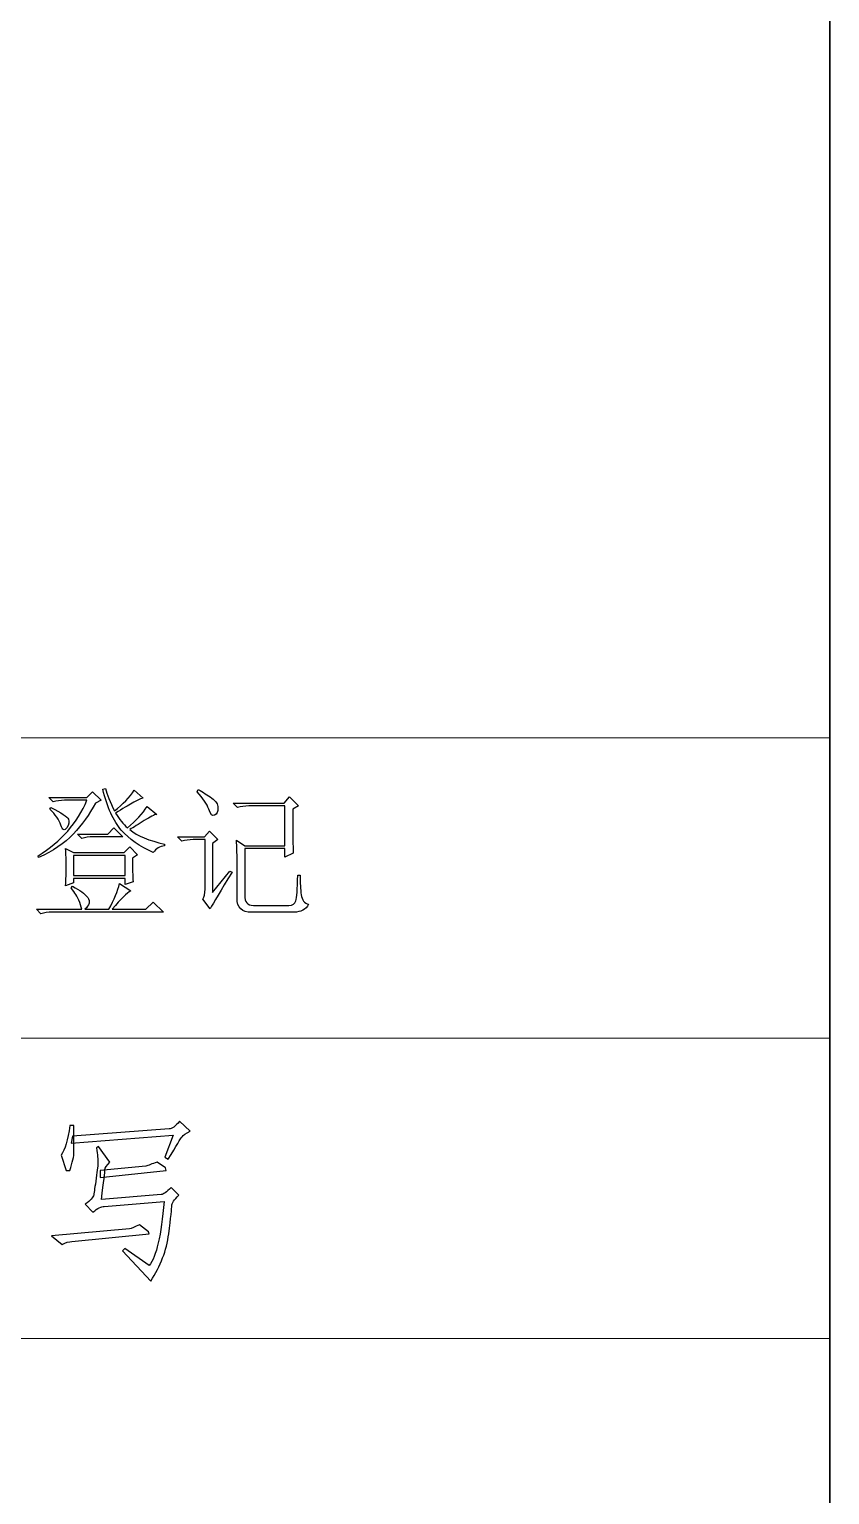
# Model space of a CAD drawing. Header units: millimetres. Extents: x -894 to 2281, y 379 to 1725.
# Drawn here: x 331.6 to 383.5, y 861.9 to 956.9 of the extents above; entities that cross this region are included whole.
import ezdxf

# ---------------------------------------------------------------- set-up
doc = ezdxf.new("R2010")
doc.units = ezdxf.units.MM
doc.layers.add('layer 1', color=7, linetype='Continuous')

msp = doc.modelspace()

# ---------------------------------------------------------------- linework, layer by layer
at = {"layer": 'layer 1', "lineweight": 35}
msp.add_open_spline([(383.463, 1705.287), (383.463, 1705.287), (383.463, 587.778), (383.463, 587.778)], degree=3, dxfattribs=at)
at = {"layer": 'layer 1', "color": 1, "lineweight": 9}
for points in [[(383.463, 910.96), (383.463, 910.96), (279.043, 910.96), (279.043, 910.96)], [(383.463, 910.96), (383.463, 910.96), (383.463, 910.96), (383.463, 910.96)], [(383.463, 891.491), (383.463, 891.491), (279.043, 891.491), (279.043, 891.491)], [(383.463, 891.491), (383.463, 891.491), (383.463, 891.491), (383.463, 891.491)], [(383.463, 872.022), (383.463, 872.022), (279.043, 872.022), (279.043, 872.022)], [(383.463, 872.022), (383.463, 872.022), (383.463, 872.022), (383.463, 872.022)]]:
    msp.add_open_spline(points, degree=3, dxfattribs=at)
at = {"layer": 'layer 1', "color": 1}
for points, knots in [([(332.852, 907.097), (332.852, 907.097), (333.144, 906.805), (333.144, 906.805), (333.144, 906.805), (333.361, 906.878), (333.606, 906.915), (333.871, 906.915), (333.871, 906.915), (333.871, 906.915), (335.33, 906.915), (335.33, 906.915), (335.33, 906.915), (334.722, 905.457), (333.666, 904.255), (332.159, 903.307), (332.159, 903.307), (332.159, 903.307), (332.195, 903.198), (332.195, 903.198), (332.195, 903.198), (333.119, 903.611), (333.867, 904.121), (334.437, 904.727), (334.437, 904.727), (335.008, 905.336), (335.488, 906.004), (335.877, 906.732), (335.877, 906.732), (335.877, 906.732), (336.241, 906.915), (336.241, 906.915), (336.241, 906.915), (336.241, 906.915), (335.694, 907.461), (335.694, 907.461), (335.694, 907.461), (335.694, 907.461), (335.33, 907.097), (335.33, 907.097), (335.33, 907.097), (335.33, 907.097), (332.852, 907.097), (332.852, 907.097)], [0, 0, 0, 0, 0.090909, 0.090909, 0.090909, 0.090909, 0.181818, 0.181818, 0.181818, 0.181818, 0.272727, 0.272727, 0.272727, 0.272727, 0.363636, 0.363636, 0.363636, 0.363636, 0.454545, 0.454545, 0.454545, 0.454545, 0.545455, 0.545455, 0.545455, 0.545455, 0.636364, 0.636364, 0.636364, 0.636364, 0.727273, 0.727273, 0.727273, 0.727273, 0.818182, 0.818182, 0.818182, 0.818182, 0.909091, 0.909091, 0.909091, 0.909091, 1, 1, 1, 1]), ([(336.532, 907.68), (336.532, 907.68), (336.35, 907.643), (336.35, 907.643), (336.35, 907.643), (336.642, 906.453), (337.043, 905.566), (337.553, 904.983), (337.553, 904.983), (338.063, 904.4), (338.755, 903.914), (339.63, 903.526), (339.63, 903.526), (339.8, 903.793), (340.042, 903.938), (340.358, 903.963), (340.358, 903.963), (340.358, 903.963), (340.358, 904.071), (340.358, 904.071), (340.358, 904.071), (339.363, 904.291), (338.609, 904.606), (338.099, 905.02), (338.099, 905.02), (338.341, 905.166), (338.658, 905.36), (339.047, 905.603), (339.047, 905.603), (339.436, 905.845), (339.702, 905.979), (339.848, 906.004), (339.848, 906.004), (339.848, 906.004), (339.229, 906.514), (339.229, 906.514), (339.229, 906.514), (338.937, 906.052), (338.512, 905.59), (337.953, 905.129), (337.953, 905.129), (337.687, 905.371), (337.432, 905.687), (337.188, 906.076), (337.188, 906.076), (337.649, 906.368), (338.009, 906.587), (338.263, 906.732), (338.263, 906.732), (338.519, 906.878), (338.755, 906.987), (338.974, 907.06), (338.974, 907.06), (338.974, 907.06), (338.391, 907.57), (338.391, 907.57), (338.391, 907.57), (338.099, 907.109), (337.674, 906.658), (337.115, 906.222), (337.115, 906.222), (336.824, 906.805), (336.63, 907.291), (336.532, 907.68)], [0, 0, 0, 0, 0.0625, 0.0625, 0.0625, 0.0625, 0.125, 0.125, 0.125, 0.125, 0.1875, 0.1875, 0.1875, 0.1875, 0.25, 0.25, 0.25, 0.25, 0.3125, 0.3125, 0.3125, 0.3125, 0.375, 0.375, 0.375, 0.375, 0.4375, 0.4375, 0.4375, 0.4375, 0.5, 0.5, 0.5, 0.5, 0.5625, 0.5625, 0.5625, 0.5625, 0.625, 0.625, 0.625, 0.625, 0.6875, 0.6875, 0.6875, 0.6875, 0.75, 0.75, 0.75, 0.75, 0.8125, 0.8125, 0.8125, 0.8125, 0.875, 0.875, 0.875, 0.875, 0.9375, 0.9375, 0.9375, 0.9375, 1, 1, 1, 1]), ([(342.472, 907.461), (342.861, 907.047), (343.11, 906.671), (343.219, 906.332), (343.219, 906.332), (343.328, 905.992), (343.456, 905.864), (343.601, 905.948), (343.601, 905.948), (343.747, 906.033), (343.82, 906.192), (343.82, 906.422), (343.82, 906.422), (343.82, 906.654), (343.687, 906.865), (343.419, 907.06), (343.419, 907.06), (343.152, 907.254), (342.861, 907.436), (342.545, 907.607), (342.545, 907.607), (342.545, 907.607), (342.472, 907.461), (342.472, 907.461)], [0, 0, 0, 0, 0.166667, 0.166667, 0.166667, 0.166667, 0.333333, 0.333333, 0.333333, 0.333333, 0.5, 0.5, 0.5, 0.5, 0.666667, 0.666667, 0.666667, 0.666667, 0.833333, 0.833333, 0.833333, 0.833333, 1, 1, 1, 1]), ([(332.998, 906.441), (332.998, 906.441), (332.925, 906.332), (332.925, 906.332), (332.925, 906.332), (333.288, 905.992), (333.526, 905.651), (333.635, 905.311), (333.635, 905.311), (333.744, 904.972), (333.871, 904.909), (334.017, 905.129), (334.017, 905.129), (334.164, 905.348), (334.199, 905.536), (334.128, 905.693), (334.128, 905.693), (334.055, 905.852), (333.677, 906.101), (332.998, 906.441)], [0, 0, 0, 0, 0.2, 0.2, 0.2, 0.2, 0.4, 0.4, 0.4, 0.4, 0.6, 0.6, 0.6, 0.6, 0.8, 0.8, 0.8, 0.8, 1, 1, 1, 1]), ([(345.059, 900.573), (345.059, 899.942), (345.375, 899.639), (346.006, 899.662), (346.006, 899.662), (346.006, 899.662), (348.739, 899.662), (348.739, 899.662), (348.739, 899.662), (349.201, 899.662), (349.517, 899.833), (349.686, 900.174), (349.686, 900.174), (349.419, 900.245), (349.262, 900.452), (349.214, 900.792), (349.214, 900.792), (349.164, 901.133), (349.141, 901.558), (349.141, 902.067), (349.141, 902.067), (349.141, 902.067), (348.994, 902.067), (348.994, 902.067), (348.994, 902.067), (348.97, 901.145), (348.928, 900.586), (348.867, 900.391), (348.867, 900.391), (348.806, 900.197), (348.654, 900.101), (348.412, 900.101), (348.412, 900.101), (348.412, 900.101), (346.115, 900.101), (346.115, 900.101), (346.115, 900.101), (345.727, 900.101), (345.545, 900.318), (345.569, 900.757), (345.569, 900.757), (345.569, 900.757), (345.569, 903.781), (345.569, 903.781), (345.569, 903.781), (345.569, 903.781), (348.156, 903.781), (348.156, 903.781), (348.156, 903.781), (348.156, 903.781), (348.156, 903.234), (348.156, 903.234), (348.156, 903.234), (348.156, 903.234), (348.704, 903.488), (348.704, 903.488), (348.704, 903.488), (348.679, 903.854), (348.666, 904.801), (348.666, 906.332), (348.666, 906.332), (348.666, 906.332), (349.03, 906.55), (349.03, 906.55), (349.03, 906.55), (349.03, 906.55), (348.447, 907.133), (348.447, 907.133), (348.447, 907.133), (348.447, 907.133), (348.121, 906.732), (348.121, 906.732), (348.121, 906.732), (348.121, 906.732), (344.804, 906.732), (344.804, 906.732), (344.804, 906.732), (344.804, 906.732), (345.095, 906.441), (345.095, 906.441), (345.095, 906.441), (345.314, 906.514), (345.557, 906.55), (345.824, 906.55), (345.824, 906.55), (345.824, 906.55), (348.156, 906.55), (348.156, 906.55), (348.156, 906.55), (348.156, 906.55), (348.156, 903.963), (348.156, 903.963), (348.156, 903.963), (348.156, 903.963), (345.569, 903.963), (345.569, 903.963), (345.569, 903.963), (345.569, 903.963), (345.022, 904.327), (345.022, 904.327), (345.022, 904.327), (345.047, 903.889), (345.059, 903.478), (345.059, 903.089), (345.059, 903.089), (345.059, 903.089), (345.059, 900.573), (345.059, 900.573)], [0, 0, 0, 0, 0.037037, 0.037037, 0.037037, 0.037037, 0.074074, 0.074074, 0.074074, 0.074074, 0.111111, 0.111111, 0.111111, 0.111111, 0.148148, 0.148148, 0.148148, 0.148148, 0.185185, 0.185185, 0.185185, 0.185185, 0.222222, 0.222222, 0.222222, 0.222222, 0.259259, 0.259259, 0.259259, 0.259259, 0.296296, 0.296296, 0.296296, 0.296296, 0.333333, 0.333333, 0.333333, 0.333333, 0.37037, 0.37037, 0.37037, 0.37037, 0.407407, 0.407407, 0.407407, 0.407407, 0.444444, 0.444444, 0.444444, 0.444444, 0.481481, 0.481481, 0.481481, 0.481481, 0.518519, 0.518519, 0.518519, 0.518519, 0.555556, 0.555556, 0.555556, 0.555556, 0.592593, 0.592593, 0.592593, 0.592593, 0.62963, 0.62963, 0.62963, 0.62963, 0.666667, 0.666667, 0.666667, 0.666667, 0.703704, 0.703704, 0.703704, 0.703704, 0.740741, 0.740741, 0.740741, 0.740741, 0.777778, 0.777778, 0.777778, 0.777778, 0.814815, 0.814815, 0.814815, 0.814815, 0.851852, 0.851852, 0.851852, 0.851852, 0.888889, 0.888889, 0.888889, 0.888889, 0.925926, 0.925926, 0.925926, 0.925926, 0.962963, 0.962963, 0.962963, 0.962963, 1, 1, 1, 1]), ([(334.711, 904.727), (334.711, 904.727), (335.002, 904.437), (335.002, 904.437), (335.002, 904.437), (335.221, 904.51), (335.464, 904.546), (335.731, 904.546), (335.731, 904.546), (335.731, 904.546), (337.662, 904.546), (337.662, 904.546), (337.662, 904.546), (337.662, 904.546), (337.079, 905.129), (337.079, 905.129), (337.079, 905.129), (337.079, 905.129), (336.678, 904.727), (336.678, 904.727), (336.678, 904.727), (336.678, 904.727), (334.711, 904.727), (334.711, 904.727)], [0, 0, 0, 0, 0.166667, 0.166667, 0.166667, 0.166667, 0.333333, 0.333333, 0.333333, 0.333333, 0.5, 0.5, 0.5, 0.5, 0.666667, 0.666667, 0.666667, 0.666667, 0.833333, 0.833333, 0.833333, 0.833333, 1, 1, 1, 1]), ([(342.836, 900.502), (342.836, 900.502), (343.31, 899.881), (343.31, 899.881), (343.31, 899.881), (343.528, 900.27), (344.002, 901.06), (344.731, 902.251), (344.731, 902.251), (344.731, 902.251), (344.585, 902.322), (344.585, 902.322), (344.585, 902.322), (344.585, 902.322), (343.456, 900.939), (343.456, 900.939), (343.456, 900.939), (343.456, 900.939), (343.456, 904.109), (343.456, 904.109), (343.456, 904.109), (343.456, 904.109), (343.82, 904.364), (343.82, 904.364), (343.82, 904.364), (343.82, 904.364), (343.273, 904.909), (343.273, 904.909), (343.273, 904.909), (343.273, 904.909), (342.945, 904.546), (342.945, 904.546), (342.945, 904.546), (342.945, 904.546), (341.196, 904.546), (341.196, 904.546), (341.196, 904.546), (341.196, 904.546), (341.488, 904.255), (341.488, 904.255), (341.488, 904.255), (341.707, 904.327), (341.95, 904.364), (342.217, 904.364), (342.217, 904.364), (342.217, 904.364), (342.982, 904.364), (342.982, 904.364), (342.982, 904.364), (342.982, 904.364), (342.982, 901.156), (342.982, 901.156), (342.982, 901.156), (342.982, 900.865), (342.934, 900.646), (342.836, 900.502)], [0, 0, 0, 0, 0.071429, 0.071429, 0.071429, 0.071429, 0.142857, 0.142857, 0.142857, 0.142857, 0.214286, 0.214286, 0.214286, 0.214286, 0.285714, 0.285714, 0.285714, 0.285714, 0.357143, 0.357143, 0.357143, 0.357143, 0.428571, 0.428571, 0.428571, 0.428571, 0.5, 0.5, 0.5, 0.5, 0.571429, 0.571429, 0.571429, 0.571429, 0.642857, 0.642857, 0.642857, 0.642857, 0.714286, 0.714286, 0.714286, 0.714286, 0.785714, 0.785714, 0.785714, 0.785714, 0.857143, 0.857143, 0.857143, 0.857143, 0.928571, 0.928571, 0.928571, 0.928571, 1, 1, 1, 1]), ([(333.944, 901.376), (333.944, 901.376), (334.454, 901.558), (334.454, 901.558), (334.454, 901.558), (334.454, 901.558), (334.454, 901.85), (334.454, 901.85), (334.454, 901.85), (334.454, 901.85), (337.808, 901.85), (337.808, 901.85), (337.808, 901.85), (337.808, 901.85), (337.808, 901.449), (337.808, 901.449), (337.808, 901.449), (337.808, 901.449), (338.318, 901.631), (338.318, 901.631), (338.318, 901.631), (338.293, 901.994), (338.281, 902.506), (338.281, 903.16), (338.281, 903.16), (338.281, 903.16), (338.609, 903.38), (338.609, 903.38), (338.609, 903.38), (338.609, 903.38), (338.099, 903.889), (338.099, 903.889), (338.099, 903.889), (338.099, 903.889), (337.735, 903.526), (337.735, 903.526), (337.735, 903.526), (337.735, 903.526), (334.454, 903.526), (334.454, 903.526), (334.454, 903.526), (334.454, 903.526), (333.944, 903.781), (333.944, 903.781), (333.944, 903.781), (333.969, 903.417), (333.982, 903.028), (333.982, 902.615), (333.982, 902.615), (333.982, 902.201), (333.969, 901.789), (333.944, 901.376)], [0, 0, 0, 0, 0.076923, 0.076923, 0.076923, 0.076923, 0.153846, 0.153846, 0.153846, 0.153846, 0.230769, 0.230769, 0.230769, 0.230769, 0.307692, 0.307692, 0.307692, 0.307692, 0.384615, 0.384615, 0.384615, 0.384615, 0.461538, 0.461538, 0.461538, 0.461538, 0.538462, 0.538462, 0.538462, 0.538462, 0.615385, 0.615385, 0.615385, 0.615385, 0.692308, 0.692308, 0.692308, 0.692308, 0.769231, 0.769231, 0.769231, 0.769231, 0.846154, 0.846154, 0.846154, 0.846154, 0.923077, 0.923077, 0.923077, 0.923077, 1, 1, 1, 1]), ([(334.454, 903.344), (334.454, 903.344), (337.808, 903.344), (337.808, 903.344), (337.808, 903.344), (337.808, 903.344), (337.808, 902.032), (337.808, 902.032), (337.808, 902.032), (337.808, 902.032), (334.454, 902.032), (334.454, 902.032), (334.454, 902.032), (334.454, 902.032), (334.454, 903.344), (334.454, 903.344)], [0, 0, 0, 0, 0.25, 0.25, 0.25, 0.25, 0.5, 0.5, 0.5, 0.5, 0.75, 0.75, 0.75, 0.75, 1, 1, 1, 1]), ([(332.051, 899.846), (332.051, 899.846), (332.341, 899.553), (332.341, 899.553), (332.341, 899.553), (332.561, 899.627), (332.803, 899.662), (333.071, 899.662), (333.071, 899.662), (333.071, 899.662), (340.285, 899.662), (340.285, 899.662), (340.285, 899.662), (340.285, 899.662), (339.63, 900.318), (339.63, 900.318), (339.63, 900.318), (339.63, 900.318), (339.156, 899.846), (339.156, 899.846), (339.156, 899.846), (339.156, 899.846), (336.97, 899.846), (336.97, 899.846), (336.97, 899.846), (337.528, 900.525), (337.929, 900.926), (338.172, 901.047), (338.172, 901.047), (338.172, 901.047), (337.443, 901.522), (337.443, 901.522), (337.443, 901.522), (337.322, 901.035), (337.091, 900.477), (336.751, 899.846), (336.751, 899.846), (336.751, 899.846), (335.184, 899.846), (335.184, 899.846), (335.184, 899.846), (335.499, 900.113), (335.566, 900.368), (335.384, 900.611), (335.384, 900.611), (335.202, 900.853), (334.868, 901.096), (334.383, 901.34), (334.383, 901.34), (334.383, 901.34), (334.31, 901.229), (334.31, 901.229), (334.31, 901.229), (334.552, 900.914), (334.716, 900.652), (334.801, 900.446), (334.801, 900.446), (334.887, 900.241), (334.953, 900.04), (335.002, 899.846), (335.002, 899.846), (335.002, 899.846), (332.051, 899.846), (332.051, 899.846)], [0, 0, 0, 0, 0.0625, 0.0625, 0.0625, 0.0625, 0.125, 0.125, 0.125, 0.125, 0.1875, 0.1875, 0.1875, 0.1875, 0.25, 0.25, 0.25, 0.25, 0.3125, 0.3125, 0.3125, 0.3125, 0.375, 0.375, 0.375, 0.375, 0.4375, 0.4375, 0.4375, 0.4375, 0.5, 0.5, 0.5, 0.5, 0.5625, 0.5625, 0.5625, 0.5625, 0.625, 0.625, 0.625, 0.625, 0.6875, 0.6875, 0.6875, 0.6875, 0.75, 0.75, 0.75, 0.75, 0.8125, 0.8125, 0.8125, 0.8125, 0.875, 0.875, 0.875, 0.875, 0.9375, 0.9375, 0.9375, 0.9375, 1, 1, 1, 1]), ([(333.986, 882.911), (333.986, 882.911), (333.667, 883.914), (333.667, 883.914), (333.667, 883.914), (333.911, 884.249), (334.094, 884.887), (334.216, 885.831), (334.216, 885.831), (334.216, 885.831), (334.489, 885.831), (334.489, 885.831), (334.489, 885.831), (334.489, 885.01), (334.489, 884.447), (334.489, 884.143), (334.489, 884.143), (334.489, 883.838), (334.397, 883.427), (334.216, 882.911), (334.216, 882.911), (334.216, 882.911), (333.986, 882.911), (333.986, 882.911)], [0, 0, 0, 0, 0.166667, 0.166667, 0.166667, 0.166667, 0.333333, 0.333333, 0.333333, 0.333333, 0.5, 0.5, 0.5, 0.5, 0.666667, 0.666667, 0.666667, 0.666667, 0.833333, 0.833333, 0.833333, 0.833333, 1, 1, 1, 1]), ([(340.923, 885.193), (340.923, 885.193), (334.306, 884.691), (334.306, 884.691), (334.306, 884.691), (334.306, 884.691), (334.397, 885.146), (334.397, 885.146), (334.397, 885.146), (334.397, 885.146), (340.649, 885.604), (340.649, 885.604), (340.649, 885.604), (340.832, 885.604), (341.06, 885.771), (341.334, 886.104), (341.334, 886.104), (341.334, 886.104), (342.017, 885.465), (342.017, 885.465), (342.017, 885.465), (341.745, 885.313), (341.57, 885.193), (341.494, 885.101), (341.494, 885.101), (341.418, 885.01), (341.12, 884.523), (340.604, 883.641), (340.604, 883.641), (340.604, 883.641), (340.376, 883.777), (340.376, 883.777), (340.376, 883.777), (340.376, 883.777), (340.923, 885.193), (340.923, 885.193)], [0, 0, 0, 0, 0.111111, 0.111111, 0.111111, 0.111111, 0.222222, 0.222222, 0.222222, 0.222222, 0.333333, 0.333333, 0.333333, 0.333333, 0.444444, 0.444444, 0.444444, 0.444444, 0.555556, 0.555556, 0.555556, 0.555556, 0.666667, 0.666667, 0.666667, 0.666667, 0.777778, 0.777778, 0.777778, 0.777778, 0.888889, 0.888889, 0.888889, 0.888889, 1, 1, 1, 1]), ([(339.372, 876.751), (339.827, 877.329), (340.146, 878.714), (340.329, 880.904), (340.329, 880.904), (340.329, 880.904), (336.451, 880.583), (336.451, 880.583), (336.451, 880.583), (336.268, 880.583), (336.025, 880.462), (335.721, 880.219), (335.721, 880.219), (335.721, 880.219), (335.219, 880.721), (335.219, 880.721), (335.219, 880.721), (335.554, 880.964), (335.737, 881.169), (335.766, 881.336), (335.766, 881.336), (335.797, 881.503), (335.85, 881.862), (335.926, 882.409), (335.926, 882.409), (336.004, 882.956), (336.04, 883.306), (336.04, 883.458), (336.04, 883.458), (336.04, 883.61), (336.009, 883.914), (335.949, 884.371), (335.949, 884.371), (335.949, 884.371), (336.087, 884.463), (336.087, 884.463), (336.087, 884.463), (336.087, 884.463), (336.817, 883.458), (336.817, 883.458), (336.817, 883.458), (336.603, 883.246), (336.496, 883.079), (336.496, 882.956), (336.496, 882.956), (336.496, 882.835), (336.42, 882.197), (336.268, 881.04), (336.268, 881.04), (336.268, 881.04), (340.146, 881.359), (340.146, 881.359), (340.146, 881.359), (340.269, 881.359), (340.481, 881.511), (340.787, 881.815), (340.787, 881.815), (340.787, 881.815), (341.287, 881.313), (341.287, 881.313), (341.287, 881.313), (340.984, 881.009), (340.832, 880.781), (340.832, 880.629), (340.832, 880.629), (340.832, 880.477), (340.764, 879.868), (340.627, 878.803), (340.627, 878.803), (340.489, 877.74), (340.102, 876.72), (339.463, 875.747), (339.463, 875.747), (339.463, 875.747), (337.637, 877.709), (337.637, 877.709), (337.637, 877.709), (337.637, 877.709), (337.775, 877.845), (337.775, 877.845), (337.775, 877.845), (337.775, 877.845), (339.372, 876.751), (339.372, 876.751)], [0, 0, 0, 0, 0.047619, 0.047619, 0.047619, 0.047619, 0.095238, 0.095238, 0.095238, 0.095238, 0.142857, 0.142857, 0.142857, 0.142857, 0.190476, 0.190476, 0.190476, 0.190476, 0.238095, 0.238095, 0.238095, 0.238095, 0.285714, 0.285714, 0.285714, 0.285714, 0.333333, 0.333333, 0.333333, 0.333333, 0.380952, 0.380952, 0.380952, 0.380952, 0.428571, 0.428571, 0.428571, 0.428571, 0.47619, 0.47619, 0.47619, 0.47619, 0.52381, 0.52381, 0.52381, 0.52381, 0.571429, 0.571429, 0.571429, 0.571429, 0.619048, 0.619048, 0.619048, 0.619048, 0.666667, 0.666667, 0.666667, 0.666667, 0.714286, 0.714286, 0.714286, 0.714286, 0.761905, 0.761905, 0.761905, 0.761905, 0.809524, 0.809524, 0.809524, 0.809524, 0.857143, 0.857143, 0.857143, 0.857143, 0.904762, 0.904762, 0.904762, 0.904762, 0.952381, 0.952381, 0.952381, 0.952381, 1, 1, 1, 1]), ([(340.421, 883.094), (340.421, 883.094), (340.468, 882.911), (340.468, 882.911), (340.468, 882.911), (340.468, 882.911), (336.177, 882.453), (336.177, 882.453), (336.177, 882.453), (336.177, 882.453), (336.177, 882.911), (336.177, 882.911), (336.177, 882.911), (336.177, 882.911), (339.144, 883.184), (339.144, 883.184), (339.144, 883.184), (339.296, 883.246), (339.539, 883.337), (339.874, 883.458), (339.874, 883.458), (339.874, 883.458), (340.421, 883.094), (340.421, 883.094)], [0, 0, 0, 0, 0.166667, 0.166667, 0.166667, 0.166667, 0.333333, 0.333333, 0.333333, 0.333333, 0.5, 0.5, 0.5, 0.5, 0.666667, 0.666667, 0.666667, 0.666667, 0.833333, 0.833333, 0.833333, 0.833333, 1, 1, 1, 1]), ([(339.327, 878.941), (339.327, 878.941), (339.372, 878.803), (339.372, 878.803), (339.372, 878.803), (339.372, 878.803), (334.353, 878.303), (334.353, 878.303), (334.353, 878.303), (334.17, 878.303), (333.957, 878.24), (333.714, 878.12), (333.714, 878.12), (333.714, 878.12), (333.029, 878.667), (333.029, 878.667), (333.029, 878.667), (333.029, 878.667), (338.094, 879.122), (338.094, 879.122), (338.094, 879.122), (338.215, 879.154), (338.429, 879.245), (338.733, 879.397), (338.733, 879.397), (338.733, 879.397), (339.327, 878.941), (339.327, 878.941)], [0, 0, 0, 0, 0.142857, 0.142857, 0.142857, 0.142857, 0.285714, 0.285714, 0.285714, 0.285714, 0.428571, 0.428571, 0.428571, 0.428571, 0.571429, 0.571429, 0.571429, 0.571429, 0.714286, 0.714286, 0.714286, 0.714286, 0.857143, 0.857143, 0.857143, 0.857143, 1, 1, 1, 1])]:
    msp.add_open_spline(points, degree=3, knots=knots, dxfattribs=at)

doc.saveas('drawing.dxf')
